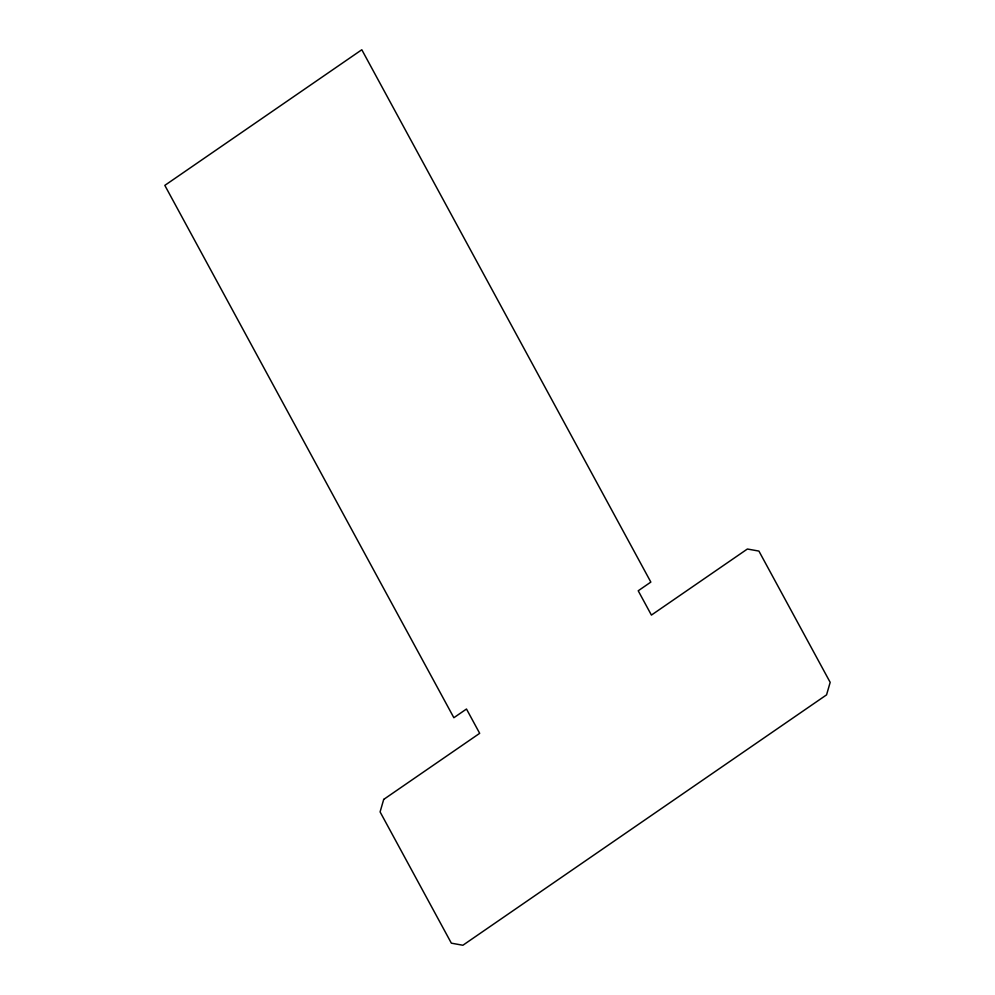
<?xml version="1.0" encoding="UTF-8"?>
<svg xmlns="http://www.w3.org/2000/svg" width="995" height="995" viewBox="0 0 995 995"><rect width="100%" height="100%" fill="white"/><g stroke="black" fill="none" stroke-linecap="round" stroke-linejoin="round"><path stroke-width="1.49" d="M383.709 799.408L380.09 811.908L451.357 943.173L462.899 945.25L826.559 694.858L830.178 682.346L758.911 551.081L747.382 549.016L651.414 615.084L638.218 590.781L650.842 582.087L361.807 49.75L164.822 185.381L453.857 717.718L466.481 709.025L479.677 733.327L383.709 799.408"/></g></svg>
